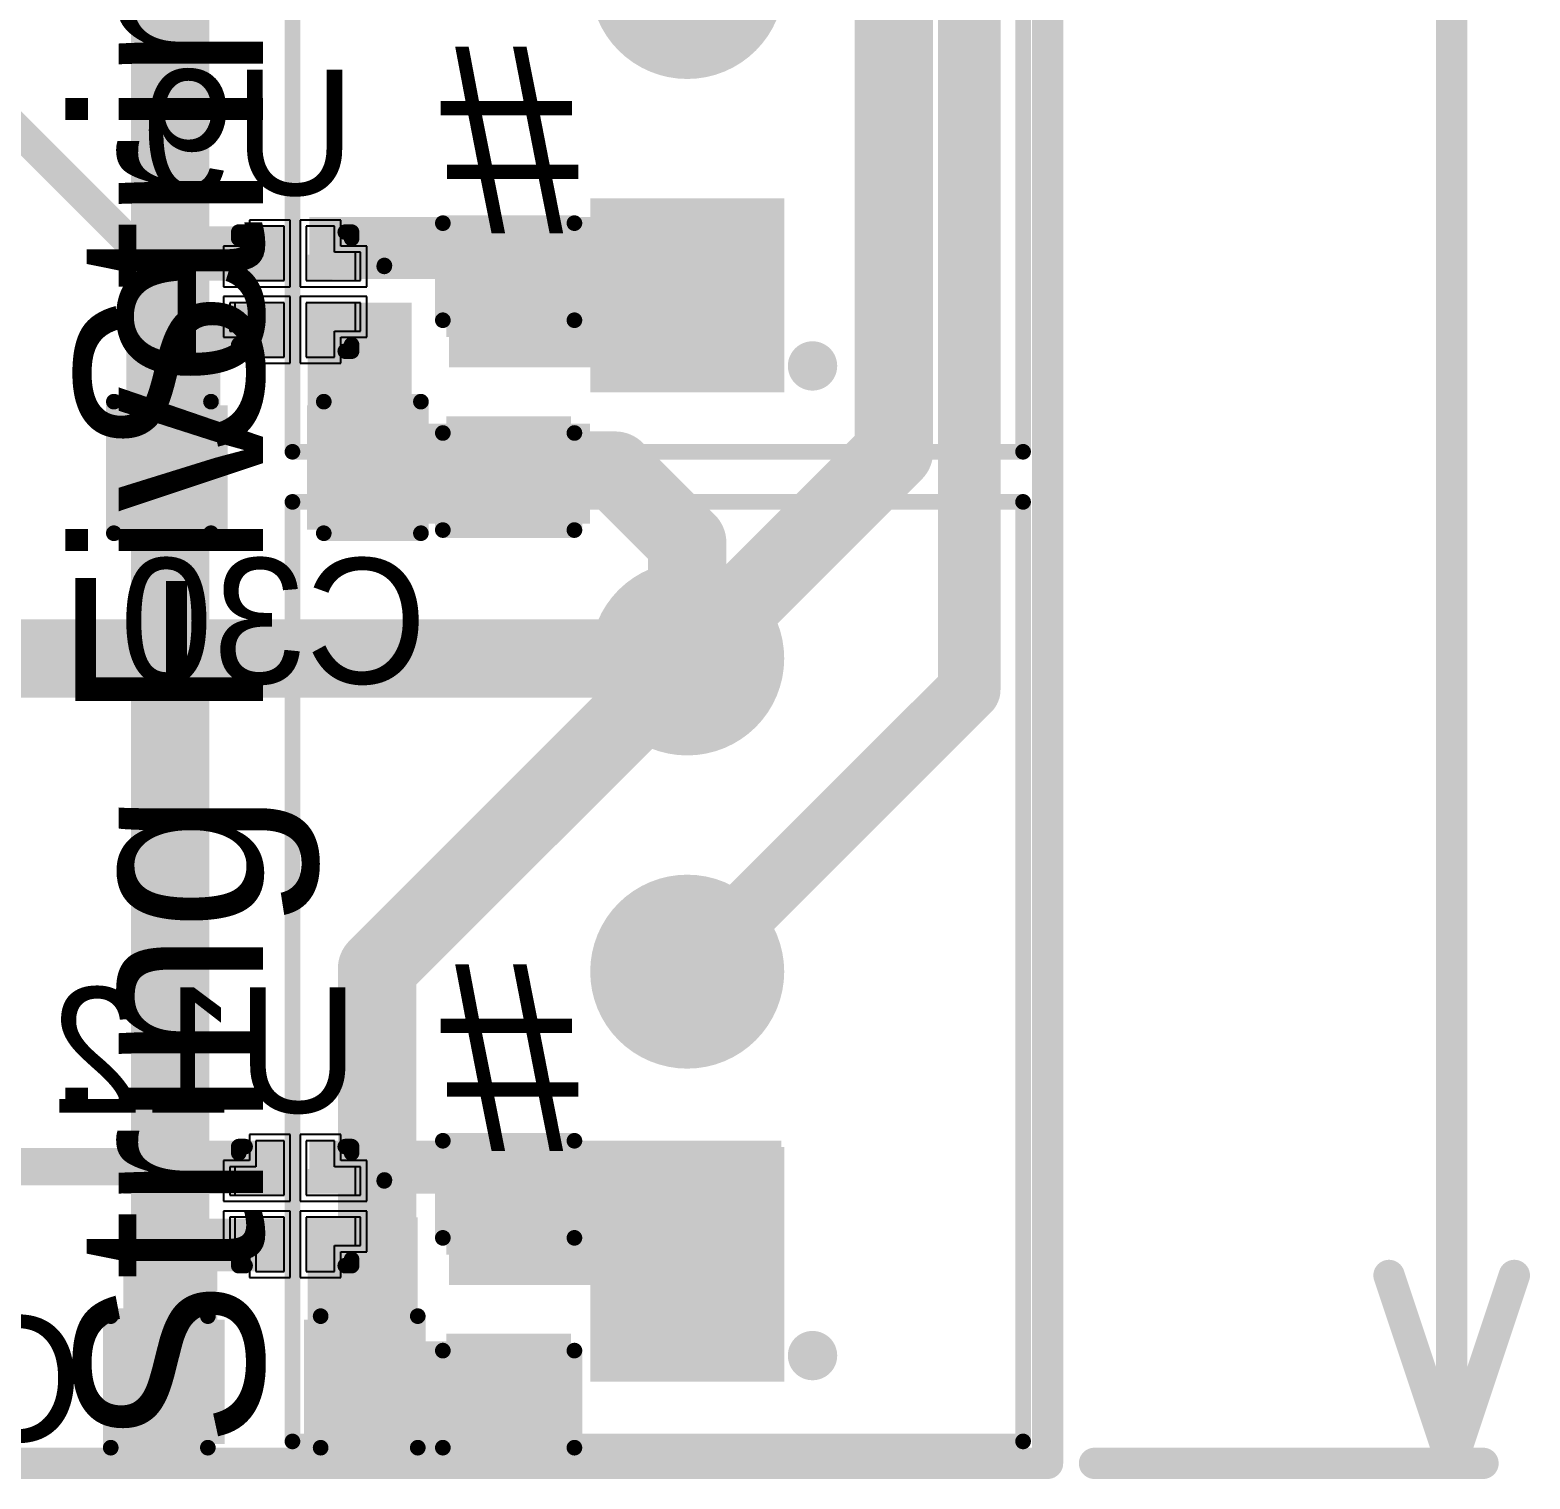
# Model space of a CAD drawing. Header units: millimetres. Extents: x 0.84 to 3.53, y 1.94 to 3.84.
# Drawn here: x 3.0392 to 3.518, y 2.023 to 2.4857 of the extents above; entities that cross this region are included whole.
import ezdxf

# ---------------------------------------------------------------- set-up
doc = ezdxf.new("R2010")
doc.units = ezdxf.units.MM
doc.header["$MEASUREMENT"] = 0
for name, color, linetype in [('BottomLayer', 5, 'Continuous'), ('BottomOverlay', 54, 'Continuous'), ('BottomPaste', 16, 'Continuous'), ('BottomSolder', 6, 'Continuous'), ('Mechanical1', 6, 'Continuous'), ('Mechanical2', 216, 'Continuous'), ('MultiLayer', 9, 'Continuous'), ('PadHoleLayer', 156, 'Continuous'), ('TopLayer', 1, 'Continuous'), ('TopOverlay', 2, 'Continuous'), ('TopSolder', 216, 'Continuous'), ('ViaHoleLayer', 16, 'Continuous')]:
    doc.layers.add(name, color=color, linetype=linetype)

# ---------------------------------------------------------------- blocks, each defined once
blk = doc.blocks.new('MIC94082YFT_TR_B_28')
at = {"layer": 'BottomLayer'}
for p, q in [((-0.00354, 0.02087), (-0.0126, 0.02087)), ((-0.0126, 0.02087), (-0.0126, 0.0126)), ((-0.00354, 0.00354), (-0.00354, 0.02087)), ((0.0126, 0.02087), (0.00354, 0.02087)), ((0.00354, 0.02087), (0.00354, 0.00354)), ((0.0126, 0.0126), (0.0126, 0.02087)), ((-0.0126, 0.0126), (-0.02087, 0.0126)), ((-0.02087, 0.0126), (-0.02087, 0.00354)), ((0.02087, 0.0126), (0.0126, 0.0126)), ((0.02087, 0.00354), (0.02087, 0.0126)), ((-0.02087, 0.00354), (-0.00354, 0.00354)), ((0.00354, 0.00354), (0.02087, 0.00354)), ((-0.00354, -0.00354), (-0.02087, -0.00354)), ((-0.02087, -0.00354), (-0.02087, -0.0126)), ((-0.00354, -0.02087), (-0.00354, -0.00354)), ((0.02087, -0.00354), (0.00354, -0.00354)), ((0.00354, -0.00354), (0.00354, -0.02087)), ((0.02087, -0.0126), (0.02087, -0.00354)), ((-0.02087, -0.0126), (-0.0126, -0.0126)), ((-0.0126, -0.0126), (-0.0126, -0.02087)), ((0.0126, -0.02087), (0.0126, -0.0126)), ((0.0126, -0.0126), (0.02087, -0.0126)), ((-0.0126, -0.02087), (-0.00354, -0.02087)), ((0.00354, -0.02087), (0.0126, -0.02087))]:
    blk.add_line(p, q, dxfattribs=at)
for points in [[(-0.01181, 0.00394), (-0.00394, 0.00394), (-0.01181, 0.01181), (-0.00394, 0.01181)], [(0.00394, 0.00394), (0.01181, 0.00394), (0.00394, 0.01181), (0.01181, 0.01181)], [(-0.01181, -0.01181), (-0.00394, -0.01181), (-0.01181, -0.00394), (-0.00394, -0.00394)], [(0.00394, -0.01181), (0.01181, -0.01181), (0.00394, -0.00394), (0.01181, -0.00394)]]:
    blk.add_solid(points, dxfattribs=at)
at = {"layer": 'BottomOverlay', "const_width": 0.005}
for points in [[(-0.016, 0.019), (-0.018, 0.019)], [(-0.018, 0.019), (-0.018, 0.017)], [(0.018, 0.019), (0.016, 0.019)], [(0.018, 0.019), (0.018, 0.017)], [(-0.018, -0.017), (-0.018, -0.019)], [(-0.016, -0.019), (-0.018, -0.019)], [(0.018, -0.019), (0.016, -0.019)], [(0.018, -0.017), (0.018, -0.019)]]:
    blk.add_lwpolyline(points, dxfattribs=at)
at = {"layer": 'BottomOverlay', "const_width": 0.0025}
for points in [[(-0.01925, 0.019, 1), (-0.01675, 0.019, 1)], [(-0.01925, 0.019, 1), (-0.01675, 0.019, 1)], [(-0.01925, 0.017, 1), (-0.01675, 0.017, 1)], [(-0.01725, 0.019, 1), (-0.01475, 0.019, 1)], [(0.01475, 0.019, 1), (0.01725, 0.019, 1)], [(0.01675, 0.019, 1), (0.01925, 0.019, 1)], [(0.01675, 0.019, 1), (0.01925, 0.019, 1)], [(0.01675, 0.017, 1), (0.01925, 0.017, 1)], [(-0.02973, -0.00835, 1), (-0.02723, -0.00835, 1)], [(-0.02968, -0.00807, 1), (-0.02718, -0.00807, 1)], [(-0.01925, -0.017, 1), (-0.01675, -0.017, 1)], [(-0.01925, -0.019, 1), (-0.01675, -0.019, 1)], [(-0.01925, -0.019, 1), (-0.01675, -0.019, 1)], [(-0.01725, -0.019, 1), (-0.01475, -0.019, 1)], [(0.01475, -0.019, 1), (0.01725, -0.019, 1)], [(0.01675, -0.017, 1), (0.01925, -0.017, 1)], [(0.01675, -0.019, 1), (0.01925, -0.019, 1)], [(0.01675, -0.019, 1), (0.01925, -0.019, 1)]]:
    blk.add_lwpolyline(points, format="xyb", close=True, dxfattribs=at)
at = {"layer": 'BottomOverlay', "const_width": 0.005}
blk.add_lwpolyline([(-0.02848, -0.00835, -11.439415), (-0.02843, -0.00807)], format="xyb", dxfattribs=at)
at = {"layer": 'BottomPaste'}
for p, q in [((-0.00354, 0.02087), (-0.0126, 0.02087)), ((-0.0126, 0.02087), (-0.0126, 0.0126)), ((-0.00354, 0.00354), (-0.00354, 0.02087)), ((0.0126, 0.02087), (0.00354, 0.02087)), ((0.00354, 0.02087), (0.00354, 0.00354)), ((0.0126, 0.0126), (0.0126, 0.02087)), ((-0.0126, 0.0126), (-0.01929, 0.0126)), ((-0.01929, 0.0126), (-0.01929, 0.00354)), ((0.01929, 0.0126), (0.0126, 0.0126)), ((0.01929, 0.00354), (0.01929, 0.0126)), ((-0.01929, 0.00354), (-0.00354, 0.00354)), ((0.00354, 0.00354), (0.01929, 0.00354)), ((-0.00354, -0.00354), (-0.01929, -0.00354)), ((-0.01929, -0.00354), (-0.01929, -0.0126)), ((-0.00354, -0.02087), (-0.00354, -0.00354)), ((0.01929, -0.00354), (0.00354, -0.00354)), ((0.00354, -0.00354), (0.00354, -0.02087)), ((0.01929, -0.0126), (0.01929, -0.00354)), ((-0.01929, -0.0126), (-0.0126, -0.0126)), ((-0.0126, -0.0126), (-0.0126, -0.02087)), ((0.0126, -0.02087), (0.0126, -0.0126)), ((0.0126, -0.0126), (0.01929, -0.0126)), ((-0.0126, -0.02087), (-0.00354, -0.02087)), ((0.00354, -0.02087), (0.0126, -0.02087))]:
    blk.add_line(p, q, dxfattribs=at)
at = {"layer": 'BottomSolder'}
for p, q in [((-0.00157, 0.02283), (-0.01457, 0.02283)), ((-0.01457, 0.02283), (-0.01457, 0.01457)), ((-0.00157, 0.00157), (-0.00157, 0.02283)), ((0.01457, 0.02283), (0.00157, 0.02283)), ((0.00157, 0.02283), (0.00157, 0.00157)), ((0.01457, 0.01457), (0.01457, 0.02283)), ((-0.01457, 0.01457), (-0.02283, 0.01457)), ((-0.02283, 0.01457), (-0.02283, 0.00157)), ((0.02283, 0.01457), (0.01457, 0.01457)), ((0.02283, 0.00157), (0.02283, 0.01457)), ((-0.02283, 0.00157), (-0.00157, 0.00157)), ((0.00157, 0.00157), (0.02283, 0.00157)), ((-0.00157, -0.00157), (-0.02283, -0.00157)), ((-0.02283, -0.00157), (-0.02283, -0.01457)), ((-0.00157, -0.02283), (-0.00157, -0.00157)), ((0.02283, -0.00157), (0.00157, -0.00157)), ((0.00157, -0.00157), (0.00157, -0.02283)), ((0.02283, -0.01457), (0.02283, -0.00157)), ((-0.02283, -0.01457), (-0.01457, -0.01457)), ((-0.01457, -0.01457), (-0.01457, -0.02283)), ((0.01457, -0.02283), (0.01457, -0.01457)), ((0.01457, -0.01457), (0.02283, -0.01457)), ((-0.01457, -0.02283), (-0.00157, -0.02283)), ((0.00157, -0.02283), (0.01457, -0.02283))]:
    blk.add_line(p, q, dxfattribs=at)
blk = doc.blocks.new('MIC94082YFT_TR_B_31')
at = {"layer": 'BottomLayer'}
for p, q in [((-0.00354, 0.02087), (-0.0126, 0.02087)), ((-0.0126, 0.02087), (-0.0126, 0.0126)), ((-0.00354, 0.00354), (-0.00354, 0.02087)), ((0.0126, 0.02087), (0.00354, 0.02087)), ((0.00354, 0.02087), (0.00354, 0.00354)), ((0.0126, 0.0126), (0.0126, 0.02087)), ((-0.0126, 0.0126), (-0.02087, 0.0126)), ((-0.02087, 0.0126), (-0.02087, 0.00354)), ((0.02087, 0.0126), (0.0126, 0.0126)), ((0.02087, 0.00354), (0.02087, 0.0126)), ((-0.02087, 0.00354), (-0.00354, 0.00354)), ((0.00354, 0.00354), (0.02087, 0.00354)), ((-0.00354, -0.00354), (-0.02087, -0.00354)), ((-0.02087, -0.00354), (-0.02087, -0.0126)), ((-0.00354, -0.02087), (-0.00354, -0.00354)), ((0.02087, -0.00354), (0.00354, -0.00354)), ((0.00354, -0.00354), (0.00354, -0.02087)), ((0.02087, -0.0126), (0.02087, -0.00354)), ((-0.02087, -0.0126), (-0.0126, -0.0126)), ((-0.0126, -0.0126), (-0.0126, -0.02087)), ((0.0126, -0.02087), (0.0126, -0.0126)), ((0.0126, -0.0126), (0.02087, -0.0126)), ((-0.0126, -0.02087), (-0.00354, -0.02087)), ((0.00354, -0.02087), (0.0126, -0.02087))]:
    blk.add_line(p, q, dxfattribs=at)
for points in [[(-0.01181, 0.00394), (-0.00394, 0.00394), (-0.01181, 0.01181), (-0.00394, 0.01181)], [(0.00394, 0.00394), (0.01181, 0.00394), (0.00394, 0.01181), (0.01181, 0.01181)], [(-0.01181, -0.01181), (-0.00394, -0.01181), (-0.01181, -0.00394), (-0.00394, -0.00394)], [(0.00394, -0.01181), (0.01181, -0.01181), (0.00394, -0.00394), (0.01181, -0.00394)]]:
    blk.add_solid(points, dxfattribs=at)
at = {"layer": 'BottomOverlay', "const_width": 0.005}
for points in [[(-0.016, 0.019), (-0.018, 0.019)], [(-0.018, 0.019), (-0.018, 0.017)], [(0.018, 0.019), (0.016, 0.019)], [(0.018, 0.019), (0.018, 0.017)], [(-0.018, -0.017), (-0.018, -0.019)], [(-0.016, -0.019), (-0.018, -0.019)], [(0.018, -0.019), (0.016, -0.019)], [(0.018, -0.017), (0.018, -0.019)]]:
    blk.add_lwpolyline(points, dxfattribs=at)
at = {"layer": 'BottomOverlay', "const_width": 0.0025}
for points in [[(-0.01925, 0.019, 1), (-0.01675, 0.019, 1)], [(-0.01925, 0.019, 1), (-0.01675, 0.019, 1)], [(-0.01925, 0.017, 1), (-0.01675, 0.017, 1)], [(-0.01725, 0.019, 1), (-0.01475, 0.019, 1)], [(0.01475, 0.019, 1), (0.01725, 0.019, 1)], [(0.01675, 0.019, 1), (0.01925, 0.019, 1)], [(0.01675, 0.019, 1), (0.01925, 0.019, 1)], [(0.01675, 0.017, 1), (0.01925, 0.017, 1)], [(-0.02973, -0.00835, 1), (-0.02723, -0.00835, 1)], [(-0.02968, -0.00807, 1), (-0.02718, -0.00807, 1)], [(-0.01925, -0.017, 1), (-0.01675, -0.017, 1)], [(-0.01925, -0.019, 1), (-0.01675, -0.019, 1)], [(-0.01925, -0.019, 1), (-0.01675, -0.019, 1)], [(-0.01725, -0.019, 1), (-0.01475, -0.019, 1)], [(0.01475, -0.019, 1), (0.01725, -0.019, 1)], [(0.01675, -0.017, 1), (0.01925, -0.017, 1)], [(0.01675, -0.019, 1), (0.01925, -0.019, 1)], [(0.01675, -0.019, 1), (0.01925, -0.019, 1)]]:
    blk.add_lwpolyline(points, format="xyb", close=True, dxfattribs=at)
at = {"layer": 'BottomOverlay', "const_width": 0.005}
blk.add_lwpolyline([(-0.02848, -0.00835, -11.439415), (-0.02843, -0.00807)], format="xyb", dxfattribs=at)
at = {"layer": 'BottomPaste'}
for p, q in [((-0.00354, 0.02087), (-0.0126, 0.02087)), ((-0.0126, 0.02087), (-0.0126, 0.0126)), ((-0.00354, 0.00354), (-0.00354, 0.02087)), ((0.0126, 0.02087), (0.00354, 0.02087)), ((0.00354, 0.02087), (0.00354, 0.00354)), ((0.0126, 0.0126), (0.0126, 0.02087)), ((-0.0126, 0.0126), (-0.01929, 0.0126)), ((-0.01929, 0.0126), (-0.01929, 0.00354)), ((0.01929, 0.0126), (0.0126, 0.0126)), ((0.01929, 0.00354), (0.01929, 0.0126)), ((-0.01929, 0.00354), (-0.00354, 0.00354)), ((0.00354, 0.00354), (0.01929, 0.00354)), ((-0.00354, -0.00354), (-0.01929, -0.00354)), ((-0.01929, -0.00354), (-0.01929, -0.0126)), ((-0.00354, -0.02087), (-0.00354, -0.00354)), ((0.01929, -0.00354), (0.00354, -0.00354)), ((0.00354, -0.00354), (0.00354, -0.02087)), ((0.01929, -0.0126), (0.01929, -0.00354)), ((-0.01929, -0.0126), (-0.0126, -0.0126)), ((-0.0126, -0.0126), (-0.0126, -0.02087)), ((0.0126, -0.02087), (0.0126, -0.0126)), ((0.0126, -0.0126), (0.01929, -0.0126)), ((-0.0126, -0.02087), (-0.00354, -0.02087)), ((0.00354, -0.02087), (0.0126, -0.02087))]:
    blk.add_line(p, q, dxfattribs=at)
at = {"layer": 'BottomSolder'}
for p, q in [((-0.00157, 0.02283), (-0.01457, 0.02283)), ((-0.01457, 0.02283), (-0.01457, 0.01457)), ((-0.00157, 0.00157), (-0.00157, 0.02283)), ((0.01457, 0.02283), (0.00157, 0.02283)), ((0.00157, 0.02283), (0.00157, 0.00157)), ((0.01457, 0.01457), (0.01457, 0.02283)), ((-0.01457, 0.01457), (-0.02283, 0.01457)), ((-0.02283, 0.01457), (-0.02283, 0.00157)), ((0.02283, 0.01457), (0.01457, 0.01457)), ((0.02283, 0.00157), (0.02283, 0.01457)), ((-0.02283, 0.00157), (-0.00157, 0.00157)), ((0.00157, 0.00157), (0.02283, 0.00157)), ((-0.00157, -0.00157), (-0.02283, -0.00157)), ((-0.02283, -0.00157), (-0.02283, -0.01457)), ((-0.00157, -0.02283), (-0.00157, -0.00157)), ((0.02283, -0.00157), (0.00157, -0.00157)), ((0.00157, -0.00157), (0.00157, -0.02283)), ((0.02283, -0.01457), (0.02283, -0.00157)), ((-0.02283, -0.01457), (-0.01457, -0.01457)), ((-0.01457, -0.01457), (-0.01457, -0.02283)), ((0.01457, -0.02283), (0.01457, -0.01457)), ((0.01457, -0.01457), (0.02283, -0.01457)), ((-0.01457, -0.02283), (-0.00157, -0.02283)), ((0.00157, -0.02283), (0.01457, -0.02283))]:
    blk.add_line(p, q, dxfattribs=at)
blk = doc.blocks.new('640456_3_53')
at = {"layer": 'BottomLayer', "const_width": 0.02697}
for points in [[(-0.01348, 0, 1), (0.01348, 0, 1)], [(0.08652, 0, 1), (0.11348, 0, 1)]]:
    blk.add_lwpolyline(points, format="xyb", close=True, dxfattribs=at)
at = {"layer": 'BottomLayer'}
blk.add_solid([(-0.07303, 0.02697), (-0.12697, 0.02697), (-0.07303, -0.02697), (-0.12697, -0.02697)], dxfattribs=at)
at = {"layer": 'BottomSolder', "const_width": 0.03097}
for points in [[(-0.01548, 0, 1), (0.01548, 0, 1)], [(0.08452, 0, 1), (0.11548, 0, 1)]]:
    blk.add_lwpolyline(points, format="xyb", close=True, dxfattribs=at)
at = {"layer": 'BottomSolder'}
blk.add_solid([(-0.06903, 0.03097), (-0.13097, 0.03097), (-0.06903, -0.03097), (-0.13097, -0.03097)], dxfattribs=at)
at = {"layer": 'MultiLayer', "const_width": 0.02697}
for points in [[(-0.01348, 0, 1), (0.01348, 0, 1)], [(0.08652, 0, 1), (0.11348, 0, 1)]]:
    blk.add_lwpolyline(points, format="xyb", close=True, dxfattribs=at)
at = {"layer": 'MultiLayer'}
blk.add_solid([(-0.07303, 0.02697), (-0.12697, 0.02697), (-0.07303, -0.02697), (-0.12697, -0.02697)], dxfattribs=at)
at = {"layer": 'PadHoleLayer', "const_width": 0.02008}
for points in [[(-0.11004, 0, 1), (-0.08996, 0, 1)], [(-0.01004, 0, 1), (0.01004, 0, 1)], [(0.08996, 0, 1), (0.11004, 0, 1)]]:
    blk.add_lwpolyline(points, format="xyb", close=True, dxfattribs=at)
at = {"layer": 'TopLayer', "const_width": 0.02697}
for points in [[(-0.01348, 0, 1), (0.01348, 0, 1)], [(0.08652, 0, 1), (0.11348, 0, 1)]]:
    blk.add_lwpolyline(points, format="xyb", close=True, dxfattribs=at)
at = {"layer": 'TopLayer'}
blk.add_solid([(-0.07303, 0.02697), (-0.12697, 0.02697), (-0.07303, -0.02697), (-0.12697, -0.02697)], dxfattribs=at)
at = {"layer": 'TopOverlay', "const_width": 0.005}
for points in [[(-0.15, 0.126), (-0.15, -0.1072)], [(-0.15, 0.126), (0.15, 0.126)], [(0.15, 0.126), (0.15, -0.1072)], [(-0.15, -0.1072), (0.15, -0.1072)]]:
    blk.add_lwpolyline(points, dxfattribs=at)
at = {"layer": 'TopOverlay'}
for points, const_width in [([(-0.15125, 0.126, 1), (-0.14875, 0.126, 1)], 0.0025), ([(-0.15125, 0.126, 1), (-0.14875, 0.126, 1)], 0.0025), ([(0.14875, 0.126, 1), (0.15125, 0.126, 1)], 0.0025), ([(0.14875, 0.126, 1), (0.15125, 0.126, 1)], 0.0025), ([(-0.11865, -0.04, 1), (-0.12653, -0.04, 1)], 0.00787), ([(-0.1285, -0.04, 1), (-0.12456, -0.04, 1)], 0.00394), ([(-0.12062, -0.04, 1), (-0.11669, -0.04, 1)], 0.00394), ([(-0.15125, -0.1072, 1), (-0.14875, -0.1072, 1)], 0.0025), ([(-0.15125, -0.1072, 1), (-0.14875, -0.1072, 1)], 0.0025), ([(0.14875, -0.1072, 1), (0.15125, -0.1072, 1)], 0.0025), ([(0.14875, -0.1072, 1), (0.15125, -0.1072, 1)], 0.0025)]:
    blk.add_lwpolyline(points, format="xyb", close=True, dxfattribs=dict(at, const_width=const_width))
at = {"layer": 'TopSolder', "const_width": 0.03097}
for points in [[(-0.01548, 0, 1), (0.01548, 0, 1)], [(0.08452, 0, 1), (0.11548, 0, 1)]]:
    blk.add_lwpolyline(points, format="xyb", close=True, dxfattribs=at)
at = {"layer": 'TopSolder'}
blk.add_solid([(-0.06903, 0.03097), (-0.13097, 0.03097), (-0.06903, -0.03097), (-0.13097, -0.03097)], dxfattribs=at)
blk = doc.blocks.new('640456_3_54')
at = {"layer": 'BottomLayer', "const_width": 0.02697}
for points in [[(-0.01348, 0, 1), (0.01348, 0, 1)], [(0.08652, 0, 1), (0.11348, 0, 1)]]:
    blk.add_lwpolyline(points, format="xyb", close=True, dxfattribs=at)
at = {"layer": 'BottomLayer'}
blk.add_solid([(-0.07303, 0.02697), (-0.12697, 0.02697), (-0.07303, -0.02697), (-0.12697, -0.02697)], dxfattribs=at)
at = {"layer": 'BottomSolder', "const_width": 0.03097}
for points in [[(-0.01548, 0, 1), (0.01548, 0, 1)], [(0.08452, 0, 1), (0.11548, 0, 1)]]:
    blk.add_lwpolyline(points, format="xyb", close=True, dxfattribs=at)
at = {"layer": 'BottomSolder'}
blk.add_solid([(-0.06903, 0.03097), (-0.13097, 0.03097), (-0.06903, -0.03097), (-0.13097, -0.03097)], dxfattribs=at)
at = {"layer": 'MultiLayer', "const_width": 0.02697}
for points in [[(-0.01348, 0, 1), (0.01348, 0, 1)], [(0.08652, 0, 1), (0.11348, 0, 1)]]:
    blk.add_lwpolyline(points, format="xyb", close=True, dxfattribs=at)
at = {"layer": 'MultiLayer'}
blk.add_solid([(-0.07303, 0.02697), (-0.12697, 0.02697), (-0.07303, -0.02697), (-0.12697, -0.02697)], dxfattribs=at)
at = {"layer": 'PadHoleLayer', "const_width": 0.02008}
for points in [[(-0.11004, 0, 1), (-0.08996, 0, 1)], [(-0.01004, 0, 1), (0.01004, 0, 1)], [(0.08996, 0, 1), (0.11004, 0, 1)]]:
    blk.add_lwpolyline(points, format="xyb", close=True, dxfattribs=at)
at = {"layer": 'TopLayer', "const_width": 0.02697}
for points in [[(-0.01348, 0, 1), (0.01348, 0, 1)], [(0.08652, 0, 1), (0.11348, 0, 1)]]:
    blk.add_lwpolyline(points, format="xyb", close=True, dxfattribs=at)
at = {"layer": 'TopLayer'}
blk.add_solid([(-0.07303, 0.02697), (-0.12697, 0.02697), (-0.07303, -0.02697), (-0.12697, -0.02697)], dxfattribs=at)
at = {"layer": 'TopOverlay', "const_width": 0.005}
for points in [[(-0.15, 0.126), (-0.15, -0.1072)], [(-0.15, 0.126), (0.15, 0.126)], [(0.15, 0.126), (0.15, -0.1072)], [(-0.15, -0.1072), (0.15, -0.1072)]]:
    blk.add_lwpolyline(points, dxfattribs=at)
at = {"layer": 'TopOverlay'}
for points, const_width in [([(-0.15125, 0.126, 1), (-0.14875, 0.126, 1)], 0.0025), ([(-0.15125, 0.126, 1), (-0.14875, 0.126, 1)], 0.0025), ([(0.14875, 0.126, 1), (0.15125, 0.126, 1)], 0.0025), ([(0.14875, 0.126, 1), (0.15125, 0.126, 1)], 0.0025), ([(-0.11865, -0.04, 1), (-0.12653, -0.04, 1)], 0.00787), ([(-0.1285, -0.04, 1), (-0.12456, -0.04, 1)], 0.00394), ([(-0.12062, -0.04, 1), (-0.11669, -0.04, 1)], 0.00394), ([(-0.15125, -0.1072, 1), (-0.14875, -0.1072, 1)], 0.0025), ([(-0.15125, -0.1072, 1), (-0.14875, -0.1072, 1)], 0.0025), ([(0.14875, -0.1072, 1), (0.15125, -0.1072, 1)], 0.0025), ([(0.14875, -0.1072, 1), (0.15125, -0.1072, 1)], 0.0025)]:
    blk.add_lwpolyline(points, format="xyb", close=True, dxfattribs=dict(at, const_width=const_width))
at = {"layer": 'TopSolder', "const_width": 0.03097}
for points in [[(-0.01548, 0, 1), (0.01548, 0, 1)], [(0.08452, 0, 1), (0.11548, 0, 1)]]:
    blk.add_lwpolyline(points, format="xyb", close=True, dxfattribs=at)
at = {"layer": 'TopSolder'}
blk.add_solid([(-0.06903, 0.03097), (-0.13097, 0.03097), (-0.06903, -0.03097), (-0.13097, -0.03097)], dxfattribs=at)
blk = doc.blocks.new('C__0603_B_61')
at = {"layer": 'BottomLayer'}
for points in [[(-0.015, -0.0175), (-0.015, 0.0175), (-0.045, -0.0175), (-0.045, 0.0175)], [(0.045, -0.0175), (0.045, 0.0175), (0.015, -0.0175), (0.015, 0.0175)]]:
    blk.add_solid(points, dxfattribs=at)
at = {"layer": 'BottomOverlay', "const_width": 0.005}
for points in [[(-0.049, -0.021), (-0.049, 0.021)], [(-0.018, 0.021), (-0.049, 0.021)], [(0.049, 0.021), (0.018, 0.021)], [(0.049, -0.021), (0.049, 0.021)], [(-0.018, -0.021), (-0.049, -0.021)], [(0.049, -0.021), (0.018, -0.021)]]:
    blk.add_lwpolyline(points, dxfattribs=at)
at = {"layer": 'BottomOverlay', "const_width": 0.0025}
for points in [[(-0.05025, 0.021, 1), (-0.04775, 0.021, 1)], [(-0.05025, 0.021, 1), (-0.04775, 0.021, 1)], [(-0.01925, 0.021, 1), (-0.01675, 0.021, 1)], [(0.01675, 0.021, 1), (0.01925, 0.021, 1)], [(0.04775, 0.021, 1), (0.05025, 0.021, 1)], [(0.04775, 0.021, 1), (0.05025, 0.021, 1)], [(-0.05025, -0.021, 1), (-0.04775, -0.021, 1)], [(-0.05025, -0.021, 1), (-0.04775, -0.021, 1)], [(-0.01925, -0.021, 1), (-0.01675, -0.021, 1)], [(0.01675, -0.021, 1), (0.01925, -0.021, 1)], [(0.04775, -0.021, 1), (0.05025, -0.021, 1)], [(0.04775, -0.021, 1), (0.05025, -0.021, 1)]]:
    blk.add_lwpolyline(points, format="xyb", close=True, dxfattribs=at)
at = {"layer": 'BottomPaste'}
for points in [[(-0.015, -0.0175), (-0.015, 0.0175), (-0.045, -0.0175), (-0.045, 0.0175)], [(0.045, -0.0175), (0.045, 0.0175), (0.015, -0.0175), (0.015, 0.0175)]]:
    blk.add_solid(points, dxfattribs=at)
at = {"layer": 'BottomSolder'}
for points in [[(-0.01264, -0.01986), (-0.01264, 0.01986), (-0.04736, -0.01986), (-0.04736, 0.01986)], [(0.04736, -0.01986), (0.04736, 0.01986), (0.01264, -0.01986), (0.01264, 0.01986)]]:
    blk.add_solid(points, dxfattribs=at)
blk = doc.blocks.new('C__0603_B_62')
at = {"layer": 'BottomLayer'}
for points in [[(-0.015, -0.0175), (-0.015, 0.0175), (-0.045, -0.0175), (-0.045, 0.0175)], [(0.045, -0.0175), (0.045, 0.0175), (0.015, -0.0175), (0.015, 0.0175)]]:
    blk.add_solid(points, dxfattribs=at)
at = {"layer": 'BottomOverlay', "const_width": 0.005}
for points in [[(-0.049, -0.021), (-0.049, 0.021)], [(-0.049, 0.021), (-0.018, 0.021)], [(0.018, 0.021), (0.049, 0.021)], [(0.049, -0.021), (0.049, 0.021)], [(-0.049, -0.021), (-0.018, -0.021)], [(0.018, -0.021), (0.049, -0.021)]]:
    blk.add_lwpolyline(points, dxfattribs=at)
at = {"layer": 'BottomOverlay', "const_width": 0.0025}
for points in [[(-0.05025, 0.021, 1), (-0.04775, 0.021, 1)], [(-0.05025, 0.021, 1), (-0.04775, 0.021, 1)], [(-0.01925, 0.021, 1), (-0.01675, 0.021, 1)], [(0.01675, 0.021, 1), (0.01925, 0.021, 1)], [(0.04775, 0.021, 1), (0.05025, 0.021, 1)], [(0.04775, 0.021, 1), (0.05025, 0.021, 1)], [(-0.05025, -0.021, 1), (-0.04775, -0.021, 1)], [(-0.05025, -0.021, 1), (-0.04775, -0.021, 1)], [(-0.01925, -0.021, 1), (-0.01675, -0.021, 1)], [(0.01675, -0.021, 1), (0.01925, -0.021, 1)], [(0.04775, -0.021, 1), (0.05025, -0.021, 1)], [(0.04775, -0.021, 1), (0.05025, -0.021, 1)]]:
    blk.add_lwpolyline(points, format="xyb", close=True, dxfattribs=at)
at = {"layer": 'BottomPaste'}
for points in [[(-0.015, -0.0175), (-0.015, 0.0175), (-0.045, -0.0175), (-0.045, 0.0175)], [(0.045, -0.0175), (0.045, 0.0175), (0.015, -0.0175), (0.015, 0.0175)]]:
    blk.add_solid(points, dxfattribs=at)
at = {"layer": 'BottomSolder'}
for points in [[(-0.01264, -0.01986), (-0.01264, 0.01986), (-0.04736, -0.01986), (-0.04736, 0.01986)], [(0.04736, -0.01986), (0.04736, 0.01986), (0.01264, -0.01986), (0.01264, 0.01986)]]:
    blk.add_solid(points, dxfattribs=at)
blk = doc.blocks.new('C__0603_B_63')
at = {"layer": 'BottomLayer'}
for points in [[(-0.015, -0.0175), (-0.015, 0.0175), (-0.045, -0.0175), (-0.045, 0.0175)], [(0.045, -0.0175), (0.045, 0.0175), (0.015, -0.0175), (0.015, 0.0175)]]:
    blk.add_solid(points, dxfattribs=at)
at = {"layer": 'BottomOverlay', "const_width": 0.005}
for points in [[(-0.049, -0.021), (-0.049, 0.021)], [(-0.018, 0.021), (-0.049, 0.021)], [(0.049, 0.021), (0.018, 0.021)], [(0.049, -0.021), (0.049, 0.021)], [(-0.018, -0.021), (-0.049, -0.021)], [(0.049, -0.021), (0.018, -0.021)]]:
    blk.add_lwpolyline(points, dxfattribs=at)
at = {"layer": 'BottomOverlay', "const_width": 0.0025}
for points in [[(-0.05025, 0.021, 1), (-0.04775, 0.021, 1)], [(-0.05025, 0.021, 1), (-0.04775, 0.021, 1)], [(-0.01925, 0.021, 1), (-0.01675, 0.021, 1)], [(0.01675, 0.021, 1), (0.01925, 0.021, 1)], [(0.04775, 0.021, 1), (0.05025, 0.021, 1)], [(0.04775, 0.021, 1), (0.05025, 0.021, 1)], [(-0.05025, -0.021, 1), (-0.04775, -0.021, 1)], [(-0.05025, -0.021, 1), (-0.04775, -0.021, 1)], [(-0.01925, -0.021, 1), (-0.01675, -0.021, 1)], [(0.01675, -0.021, 1), (0.01925, -0.021, 1)], [(0.04775, -0.021, 1), (0.05025, -0.021, 1)], [(0.04775, -0.021, 1), (0.05025, -0.021, 1)]]:
    blk.add_lwpolyline(points, format="xyb", close=True, dxfattribs=at)
at = {"layer": 'BottomPaste'}
for points in [[(-0.015, -0.0175), (-0.015, 0.0175), (-0.045, -0.0175), (-0.045, 0.0175)], [(0.045, -0.0175), (0.045, 0.0175), (0.015, -0.0175), (0.015, 0.0175)]]:
    blk.add_solid(points, dxfattribs=at)
at = {"layer": 'BottomSolder'}
for points in [[(-0.01264, -0.01986), (-0.01264, 0.01986), (-0.04736, -0.01986), (-0.04736, 0.01986)], [(0.04736, -0.01986), (0.04736, 0.01986), (0.01264, -0.01986), (0.01264, 0.01986)]]:
    blk.add_solid(points, dxfattribs=at)
blk = doc.blocks.new('C__0603_B_64')
at = {"layer": 'BottomLayer'}
for points in [[(-0.015, -0.0175), (-0.015, 0.0175), (-0.045, -0.0175), (-0.045, 0.0175)], [(0.045, -0.0175), (0.045, 0.0175), (0.015, -0.0175), (0.015, 0.0175)]]:
    blk.add_solid(points, dxfattribs=at)
at = {"layer": 'BottomOverlay', "const_width": 0.005}
for points in [[(-0.049, -0.021), (-0.049, 0.021)], [(-0.049, 0.021), (-0.018, 0.021)], [(0.018, 0.021), (0.049, 0.021)], [(0.049, -0.021), (0.049, 0.021)], [(-0.049, -0.021), (-0.018, -0.021)], [(0.018, -0.021), (0.049, -0.021)]]:
    blk.add_lwpolyline(points, dxfattribs=at)
at = {"layer": 'BottomOverlay', "const_width": 0.0025}
for points in [[(-0.05025, 0.021, 1), (-0.04775, 0.021, 1)], [(-0.05025, 0.021, 1), (-0.04775, 0.021, 1)], [(-0.01925, 0.021, 1), (-0.01675, 0.021, 1)], [(0.01675, 0.021, 1), (0.01925, 0.021, 1)], [(0.04775, 0.021, 1), (0.05025, 0.021, 1)], [(0.04775, 0.021, 1), (0.05025, 0.021, 1)], [(-0.05025, -0.021, 1), (-0.04775, -0.021, 1)], [(-0.05025, -0.021, 1), (-0.04775, -0.021, 1)], [(-0.01925, -0.021, 1), (-0.01675, -0.021, 1)], [(0.01675, -0.021, 1), (0.01925, -0.021, 1)], [(0.04775, -0.021, 1), (0.05025, -0.021, 1)], [(0.04775, -0.021, 1), (0.05025, -0.021, 1)]]:
    blk.add_lwpolyline(points, format="xyb", close=True, dxfattribs=at)
at = {"layer": 'BottomPaste'}
for points in [[(-0.015, -0.0175), (-0.015, 0.0175), (-0.045, -0.0175), (-0.045, 0.0175)], [(0.045, -0.0175), (0.045, 0.0175), (0.015, -0.0175), (0.015, 0.0175)]]:
    blk.add_solid(points, dxfattribs=at)
at = {"layer": 'BottomSolder'}
for points in [[(-0.01264, -0.01986), (-0.01264, 0.01986), (-0.04736, -0.01986), (-0.04736, 0.01986)], [(0.04736, -0.01986), (0.04736, 0.01986), (0.01264, -0.01986), (0.01264, 0.01986)]]:
    blk.add_solid(points, dxfattribs=at)

msp = doc.modelspace()

# ---------------------------------------------------------------- linework, layer by layer
at = {"layer": 'BottomLayer'}
for points, const_width in [([(3.315, 2.351), (3.315, 2.535)], 0.025), ([(3.01719, 2.47181), (3.07428, 2.41472)], 0.01), ([(3.07428, 2.41472), (3.11128, 2.41472)], 0.01), ([(3.249, 2.285), (3.315, 2.351)], 0.025), ([(3.08351, 2.34451), (3.085, 2.346)], 0.025), ([(3.08351, 2.346), (3.085, 2.346)], 0.025), ([(3.145, 2.346), (3.146, 2.345)], 0.025), ([(3.192, 2.345), (3.226, 2.345)], 0.025), ([(3.226, 2.345), (3.249, 2.322)], 0.025), ([(3.249, 2.285), (3.249, 2.322)], 0.025), ([(2.982, 2.285), (3.249, 2.285)], 0.025), ([(2.52428, 2.12272), (3.11128, 2.12272)], 0.012), ([(3.08351, 2.055), (3.085, 2.055)], 0.025), ([(3.084, 2.054), (3.085, 2.055)], 0.025), ([(3.144, 2.054), (3.146, 2.052)], 0.025)]:
    msp.add_lwpolyline(points, dxfattribs=dict(at, const_width=const_width))
for points, const_width in [([(3.07178, 2.41472, 1), (3.07678, 2.41472, 1)], 0.005), ([(3.07178, 2.41472, 1), (3.07678, 2.41472, 1)], 0.005), ([(3.10878, 2.41472, 1), (3.11378, 2.41472, 1)], 0.005), ([(3.07809, 2.37951, 1), (3.08991, 2.37951, 1)], 0.01181), ([(3.30875, 2.351, 1), (3.32125, 2.351, 1)], 0.0125), ([(3.30875, 2.351, 1), (3.32125, 2.351, 1)], 0.0125), ([(3.07726, 2.346, 1), (3.08976, 2.346, 1)], 0.0125), ([(3.07726, 2.34451, 1), (3.08976, 2.34451, 1)], 0.0125), ([(3.07875, 2.346, 1), (3.09125, 2.346, 1)], 0.0125), ([(3.07875, 2.346, 1), (3.09125, 2.346, 1)], 0.0125), ([(3.13875, 2.346, 1), (3.15125, 2.346, 1)], 0.0125), ([(3.13975, 2.345, 1), (3.15225, 2.345, 1)], 0.0125), ([(3.18575, 2.345, 1), (3.19825, 2.345, 1)], 0.0125), ([(3.21975, 2.345, 1), (3.23225, 2.345, 1)], 0.0125), ([(3.21975, 2.345, 1), (3.23225, 2.345, 1)], 0.0125), ([(3.24275, 2.322, 1), (3.25525, 2.322, 1)], 0.0125), ([(3.24275, 2.322, 1), (3.25525, 2.322, 1)], 0.0125), ([(3.24275, 2.285, 1), (3.25525, 2.285, 1)], 0.0125), ([(3.24275, 2.285, 1), (3.25525, 2.285, 1)], 0.0125), ([(3.24275, 2.285, 1), (3.25525, 2.285, 1)], 0.0125), ([(3.10828, 2.12272, 1), (3.11428, 2.12272, 1)], 0.006), ([(3.07809, 2.09, 1), (3.08991, 2.09, 1)], 0.01181), ([(3.14409, 2.085, 1), (3.15591, 2.085, 1)], 0.01181), ([(3.07726, 2.055, 1), (3.08976, 2.055, 1)], 0.0125), ([(3.07775, 2.054, 1), (3.09025, 2.054, 1)], 0.0125), ([(3.07875, 2.055, 1), (3.09125, 2.055, 1)], 0.0125), ([(3.07875, 2.055, 1), (3.09125, 2.055, 1)], 0.0125), ([(3.13775, 2.054, 1), (3.15025, 2.054, 1)], 0.0125), ([(3.13975, 2.052, 1), (3.15225, 2.052, 1)], 0.0125)]:
    msp.add_lwpolyline(points, format="xyb", close=True, dxfattribs=dict(at, const_width=const_width))
for points in [[(3.084, 2.40567), (3.12033, 2.40567), (3.084, 2.42299), (3.12033, 2.42299)], [(3.12841, 2.40613), (3.275, 2.40613), (3.12841, 2.426), (3.275, 2.426)], [(3.173, 2.378), (3.275, 2.378), (3.173, 2.426), (3.275, 2.426)], [(3.12033, 2.39813), (3.07, 2.39813), (3.12033, 2.38126), (3.07, 2.38126)], [(3.12787, 2.39858), (3.12787, 2.329), (3.161, 2.39858), (3.161, 2.329)], [(3.1, 2.33694), (3.1, 2.392), (3.07, 2.33694), (3.07, 2.392)], [(3.134, 2.328), (3.218, 2.328), (3.134, 2.36), (3.218, 2.36)], [(3.069, 2.114), (3.12033, 2.114), (3.069, 2.13099), (3.12033, 2.13099)], [(3.12841, 2.11413), (3.279, 2.11413), (3.12841, 2.13099), (3.279, 2.13099)], [(3.173, 2.085), (3.28, 2.085), (3.173, 2.129), (3.28, 2.129)], [(3.12787, 2.10658), (3.12787, 2.037), (3.163, 2.10658), (3.163, 2.037)], [(3.12033, 2.10613), (3.069, 2.10613), (3.12033, 2.08926), (3.069, 2.08926)], [(3.099, 2.04494), (3.099, 2.1), (3.069, 2.04494), (3.069, 2.1)], [(3.128, 2.035), (3.21, 2.035), (3.128, 2.067), (3.21, 2.067)]]:
    msp.add_solid(points, dxfattribs=at)
at = {"layer": 'BottomSolder', "const_width": 0.00991}
for points in [[(3.07905, 2.37951, 1), (3.08895, 2.37951, 1)], [(3.07905, 2.09, 1), (3.08895, 2.09, 1)], [(3.14505, 2.085, 1), (3.15495, 2.085, 1)]]:
    msp.add_lwpolyline(points, format="xyb", close=True, dxfattribs=at)
at = {"layer": 'Mechanical1', "const_width": 0.01}
for points in [[(3.493, 2.028), (3.493, 2.51859)], [(3.473, 2.088), (3.493, 2.028)], [(3.493, 2.028), (3.513, 2.088)], [(3.379, 2.028), (3.503, 2.028)]]:
    msp.add_lwpolyline(points, dxfattribs=at)
at = {"layer": 'Mechanical1', "const_width": 0.005}
for points in [[(3.4705, 2.088, 1), (3.4755, 2.088, 1)], [(3.5105, 2.088, 1), (3.5155, 2.088, 1)], [(3.3765, 2.028, 1), (3.3815, 2.028, 1)], [(3.4905, 2.028, 1), (3.4955, 2.028, 1)], [(3.4905, 2.028, 1), (3.4955, 2.028, 1)], [(3.4905, 2.028, 1), (3.4955, 2.028, 1)], [(3.5005, 2.028, 1), (3.5055, 2.028, 1)]]:
    msp.add_lwpolyline(points, format="xyb", close=True, dxfattribs=at)
at = {"layer": 'Mechanical2', "const_width": 0.01}
for points in [[(3.364, 3.603), (3.364, 2.028)], [(2.566, 2.028), (3.364, 2.028)]]:
    msp.add_lwpolyline(points, dxfattribs=at)
at = {"layer": 'Mechanical2', "const_width": 0.005}
msp.add_lwpolyline([(3.3615, 2.028, 1), (3.3665, 2.028, 1)], format="xyb", close=True, dxfattribs=at)
msp.add_lwpolyline([(3.3615, 2.028, 1), (3.3665, 2.028, 1)], format="xyb", close=True, dxfattribs=at)
at = {"layer": 'MultiLayer', "const_width": 0.01181}
for points in [[(3.07809, 2.37951, 1), (3.08991, 2.37951, 1)], [(3.07809, 2.09, 1), (3.08991, 2.09, 1)], [(3.14409, 2.085, 1), (3.15591, 2.085, 1)]]:
    msp.add_lwpolyline(points, format="xyb", close=True, dxfattribs=at)
at = {"layer": 'TopLayer'}
for points, const_width in [([(3.339, 2.275), (3.339, 3.345)], 0.02), ([(3.084, 2.37951), (3.084, 2.705)], 0.025), ([(3.084, 2.09), (3.084, 2.37802)], 0.025), ([(3.15, 2.186), (3.249, 2.285)], 0.025), ([(3.249, 2.185), (3.339, 2.275)], 0.02), ([(3.15, 2.085), (3.15, 2.186)], 0.025)]:
    msp.add_lwpolyline(points, dxfattribs=dict(at, const_width=const_width))
for points, const_width in [([(3.07775, 2.37951, 1), (3.09025, 2.37951, 1)], 0.0125), ([(3.07775, 2.37802, 1), (3.09025, 2.37802, 1)], 0.0125), ([(3.07809, 2.37951, 1), (3.08991, 2.37951, 1)], 0.01181), ([(3.24275, 2.285, 1), (3.25525, 2.285, 1)], 0.0125), ([(3.334, 2.275, 1), (3.344, 2.275, 1)], 0.01), ([(3.334, 2.275, 1), (3.344, 2.275, 1)], 0.01), ([(3.14375, 2.186, 1), (3.15625, 2.186, 1)], 0.0125), ([(3.14375, 2.186, 1), (3.15625, 2.186, 1)], 0.0125), ([(3.244, 2.185, 1), (3.254, 2.185, 1)], 0.01), ([(3.07775, 2.09, 1), (3.09025, 2.09, 1)], 0.0125), ([(3.07809, 2.09, 1), (3.08991, 2.09, 1)], 0.01181), ([(3.14375, 2.085, 1), (3.15625, 2.085, 1)], 0.0125), ([(3.14409, 2.085, 1), (3.15591, 2.085, 1)], 0.01181)]:
    msp.add_lwpolyline(points, format="xyb", close=True, dxfattribs=dict(at, const_width=const_width))
at = {"layer": 'TopSolder', "const_width": 0.00991}
for points in [[(3.07905, 2.37951, 1), (3.08895, 2.37951, 1)], [(3.07905, 2.09, 1), (3.08895, 2.09, 1)], [(3.14505, 2.085, 1), (3.15495, 2.085, 1)]]:
    msp.add_lwpolyline(points, format="xyb", close=True, dxfattribs=at)
at = {"layer": 'ViaHoleLayer', "const_width": 0.00591}
for points in [[(3.08105, 2.37951, 1), (3.08695, 2.37951, 1)], [(3.08105, 2.09, 1), (3.08695, 2.09, 1)], [(3.14705, 2.085, 1), (3.15295, 2.085, 1)]]:
    msp.add_lwpolyline(points, format="xyb", close=True, dxfattribs=at)

# ---------------------------------------------------------------- block references
for name, p, rotation in [('640456_3_54', (3.249, 2.501), 90), ('MIC94082YFT_TR_B_31', (3.12387, 2.40213), 180), ('C__0603_B_63', (3.192, 2.375), 270), ('C__0603_B_64', (3.115, 2.346), 360), ('640456_3_53', (3.249, 2.185), 90), ('MIC94082YFT_TR_B_28', (3.12387, 2.11013), 180), ('C__0603_B_61', (3.192, 2.082), 270), ('C__0603_B_62', (3.114, 2.054), 360)]:
    msp.add_blockref(name, p, dxfattribs=dict(rotation=rotation))

# ---------------------------------------------------------------- texts
at = {"layer": 'BottomOverlay', "text_generation_flag": 2}
for p in [(3.17, 2.48036), (3.17, 2.18736)]:
    msp.add_text('#', height=0.06, rotation=180, dxfattribs=at).set_placement(p)
for s, p in [('U9', (3.143, 2.433)), ('C30', (3.166, 2.277)), ('U12', (3.144, 2.14)), ('C32', (3.056, 2.035))]:
    msp.add_text(s, height=0.04, dxfattribs=at).set_placement(p)
at = {"layer": 'TopOverlay'}
for s, p in [('String Four', (3.11365, 2.349)), ('String Five', (3.11365, 2.033))]:
    msp.add_text(s, height=0.06, rotation=90, dxfattribs=at).set_placement(p)

doc.saveas('drawing.dxf')
